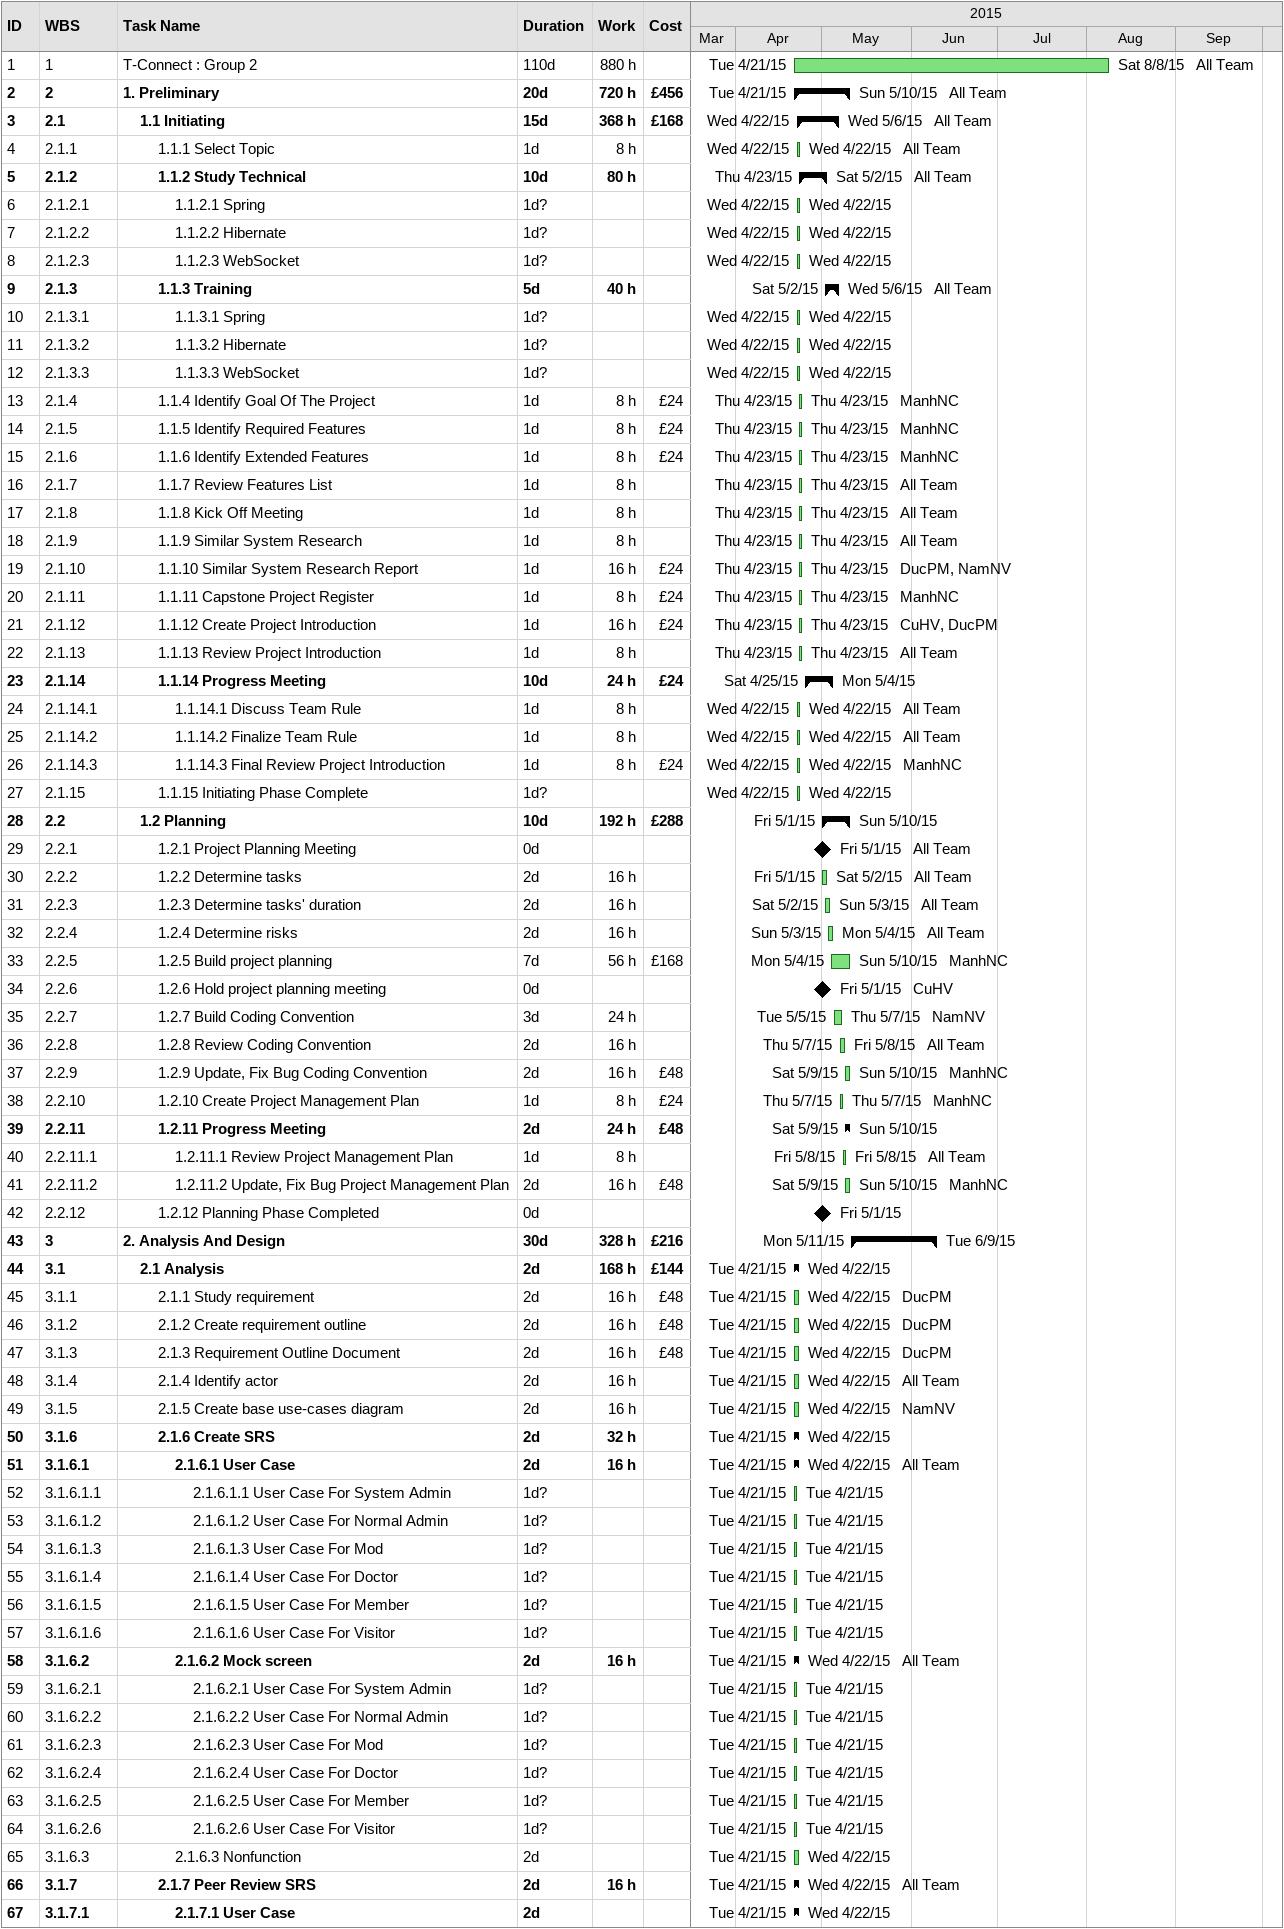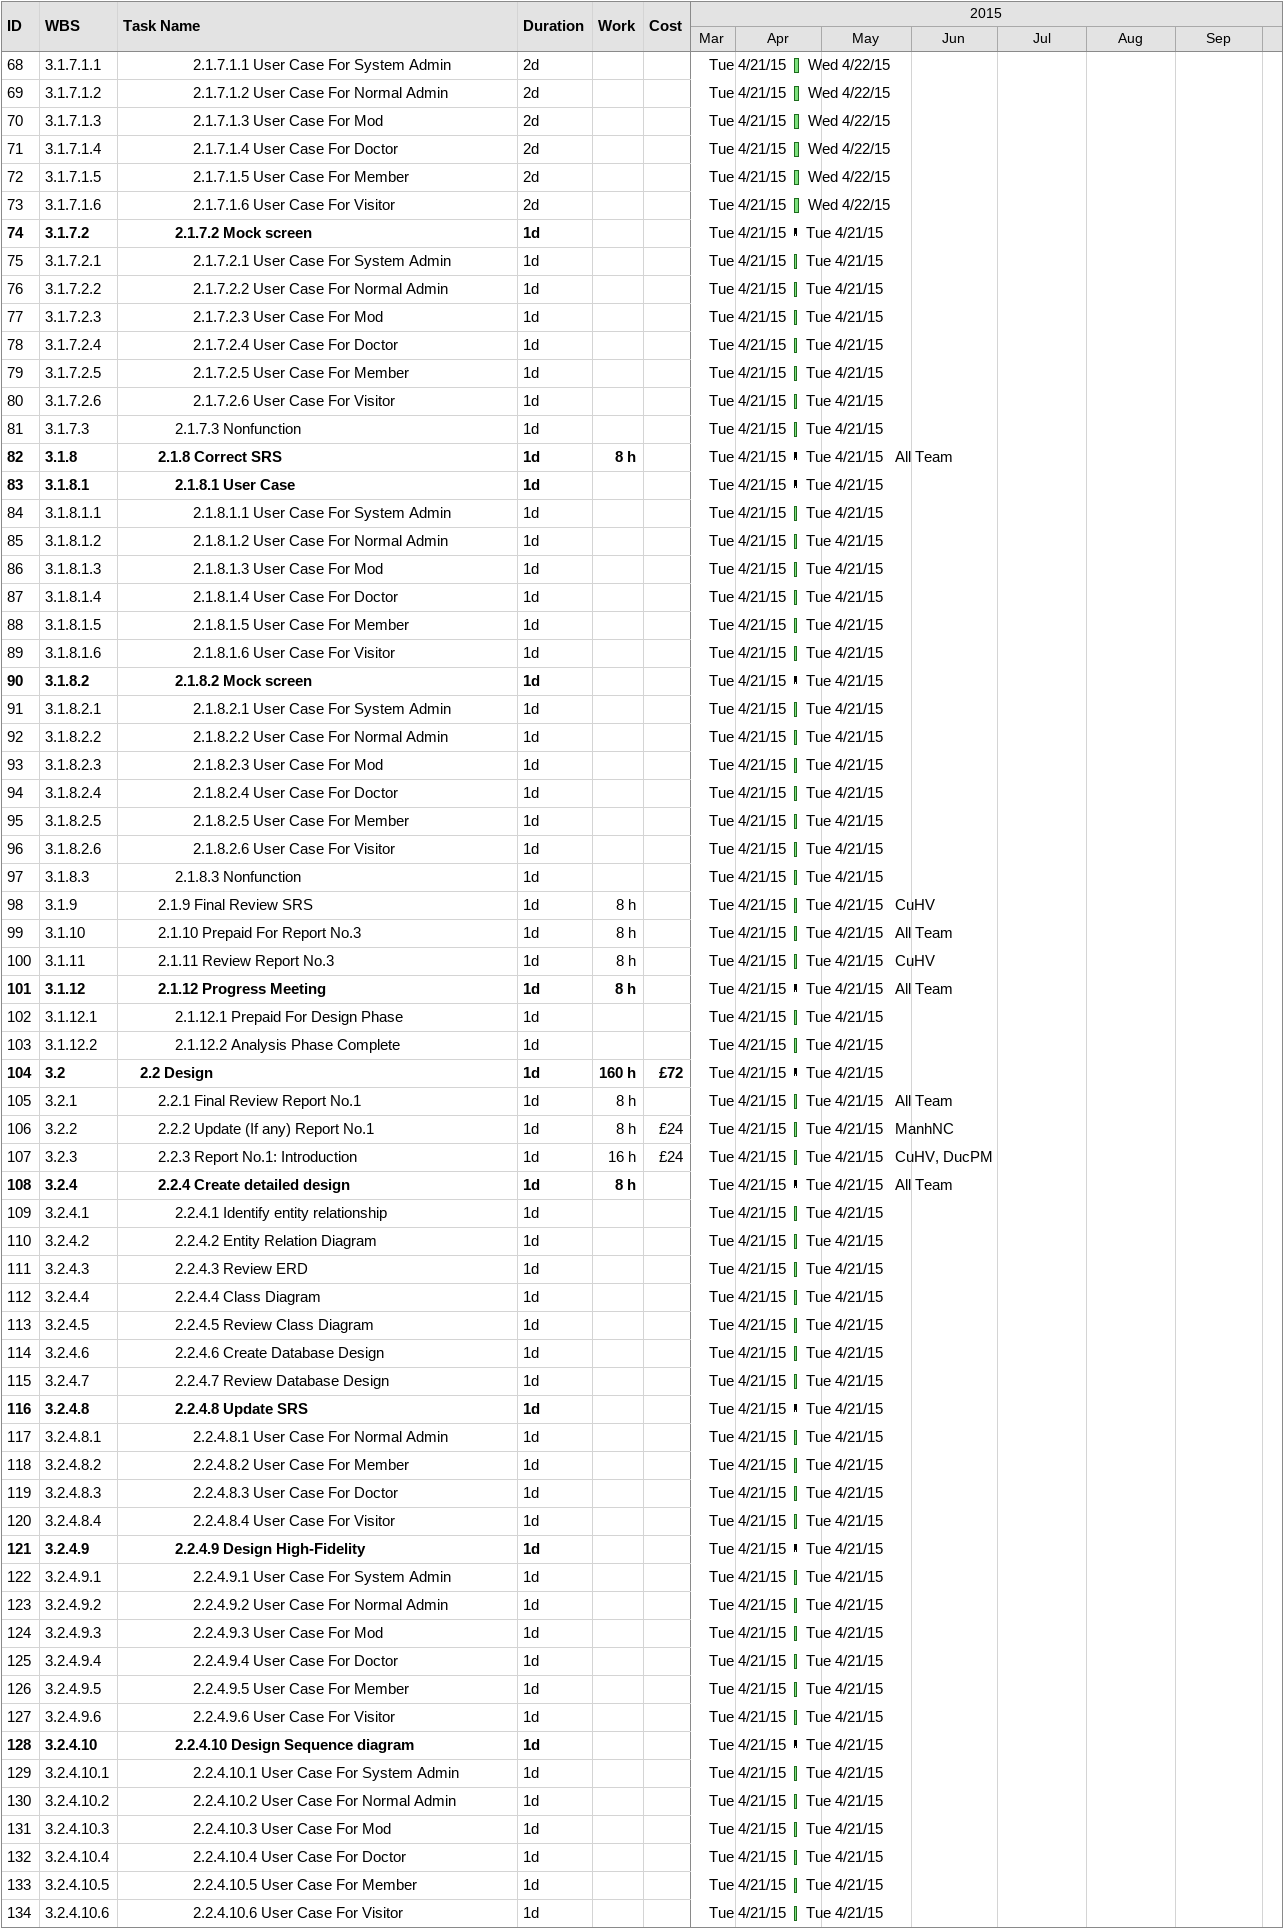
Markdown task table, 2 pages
| ID | WBS | Task | Duration | Start | Finish | Resources | Work (h) | Cost (£) |
|---|---|---|---|---|---|---|---|---|
| 1 | 1 | T-Connect : Group 2 | 110d | 2015-04-21 | 2015-08-08 | All Team | 880 |  |
| 2 | 2 | **1. Preliminary** | 20d | 2015-04-21 | 2015-05-10 | All Team | 720 | 456 |
| 3 | 2.1 | **1.1 Initiating** | 15d | 2015-04-22 | 2015-05-06 | All Team | 368 | 168 |
| 4 | 2.1.1 | 1.1.1 Select Topic | 1d | 2015-04-22 | 2015-04-22 | All Team | 8 |  |
| 5 | 2.1.2 | **1.1.2 Study Technical** | 10d | 2015-04-23 | 2015-05-02 | All Team | 80 |  |
| 6 | 2.1.2.1 | 1.1.2.1 Spring | 1d? | 2015-04-22 | 2015-04-22 |  |  |  |
| 7 | 2.1.2.2 | 1.1.2.2 Hibernate | 1d? | 2015-04-22 | 2015-04-22 |  |  |  |
| 8 | 2.1.2.3 | 1.1.2.3 WebSocket | 1d? | 2015-04-22 | 2015-04-22 |  |  |  |
| 9 | 2.1.3 | **1.1.3 Training** | 5d | 2015-05-02 | 2015-05-06 | All Team | 40 |  |
| 10 | 2.1.3.1 | 1.1.3.1 Spring | 1d? | 2015-04-22 | 2015-04-22 |  |  |  |
| 11 | 2.1.3.2 | 1.1.3.2 Hibernate | 1d? | 2015-04-22 | 2015-04-22 |  |  |  |
| 12 | 2.1.3.3 | 1.1.3.3 WebSocket | 1d? | 2015-04-22 | 2015-04-22 |  |  |  |
| 13 | 2.1.4 | 1.1.4 Identify Goal Of The Project | 1d | 2015-04-23 | 2015-04-23 | ManhNC | 8 | 24 |
| 14 | 2.1.5 | 1.1.5 Identify Required Features | 1d | 2015-04-23 | 2015-04-23 | ManhNC | 8 | 24 |
| 15 | 2.1.6 | 1.1.6 Identify Extended Features | 1d | 2015-04-23 | 2015-04-23 | ManhNC | 8 | 24 |
| 16 | 2.1.7 | 1.1.7 Review Features List | 1d | 2015-04-23 | 2015-04-23 | All Team | 8 |  |
| 17 | 2.1.8 | 1.1.8 Kick Off Meeting | 1d | 2015-04-23 | 2015-04-23 | All Team | 8 |  |
| 18 | 2.1.9 | 1.1.9 Similar System Research | 1d | 2015-04-23 | 2015-04-23 | All Team | 8 |  |
| 19 | 2.1.10 | 1.1.10 Similar System Research Report | 1d | 2015-04-23 | 2015-04-23 | DucPM, NamNV | 16 | 24 |
| 20 | 2.1.11 | 1.1.11 Capstone Project Register | 1d | 2015-04-23 | 2015-04-23 | ManhNC | 8 | 24 |
| 21 | 2.1.12 | 1.1.12 Create Project Introduction | 1d | 2015-04-23 | 2015-04-23 | CuHV, DucPM | 16 | 24 |
| 22 | 2.1.13 | 1.1.13 Review Project Introduction | 1d | 2015-04-23 | 2015-04-23 | All Team | 8 |  |
| 23 | 2.1.14 | **1.1.14 Progress Meeting** | 10d | 2015-04-25 | 2015-05-04 |  | 24 | 24 |
| 24 | 2.1.14.1 | 1.1.14.1 Discuss Team Rule | 1d | 2015-04-22 | 2015-04-22 | All Team | 8 |  |
| 25 | 2.1.14.2 | 1.1.14.2 Finalize Team Rule | 1d | 2015-04-22 | 2015-04-22 | All Team | 8 |  |
| 26 | 2.1.14.3 | 1.1.14.3 Final Review Project Introduction | 1d | 2015-04-22 | 2015-04-22 | ManhNC | 8 | 24 |
| 27 | 2.1.15 | 1.1.15 Initiating Phase Complete | 1d? | 2015-04-22 | 2015-04-22 |  |  |  |
| 28 | 2.2 | **1.2 Planning** | 10d | 2015-05-01 | 2015-05-10 |  | 192 | 288 |
| 29 | 2.2.1 | 1.2.1 Project Planning Meeting | 0d | 2015-05-01 | 2015-05-01 | All Team |  |  |
| 30 | 2.2.2 | 1.2.2 Determine tasks | 2d | 2015-05-01 | 2015-05-02 | All Team | 16 |  |
| 31 | 2.2.3 | 1.2.3 Determine tasks' duration | 2d | 2015-05-02 | 2015-05-03 | All Team | 16 |  |
| 32 | 2.2.4 | 1.2.4 Determine risks | 2d | 2015-05-03 | 2015-05-04 | All Team | 16 |  |
| 33 | 2.2.5 | 1.2.5 Build project planning | 7d | 2015-05-04 | 2015-05-10 | ManhNC | 56 | 168 |
| 34 | 2.2.6 | 1.2.6 Hold project planning meeting | 0d | 2015-05-01 | 2015-05-01 | CuHV |  |  |
| 35 | 2.2.7 | 1.2.7 Build Coding Convention | 3d | 2015-05-05 | 2015-05-07 | NamNV | 24 |  |
| 36 | 2.2.8 | 1.2.8 Review Coding Convention | 2d | 2015-05-07 | 2015-05-08 | All Team | 16 |  |
| 37 | 2.2.9 | 1.2.9 Update, Fix Bug Coding Convention | 2d | 2015-05-09 | 2015-05-10 | ManhNC | 16 | 48 |
| 38 | 2.2.10 | 1.2.10 Create Project Management Plan | 1d | 2015-05-07 | 2015-05-07 | ManhNC | 8 | 24 |
| 39 | 2.2.11 | **1.2.11 Progress Meeting** | 2d | 2015-05-09 | 2015-05-10 |  | 24 | 48 |
| 40 | 2.2.11.1 | 1.2.11.1 Review Project Management Plan | 1d | 2015-05-08 | 2015-05-08 | All Team | 8 |  |
| 41 | 2.2.11.2 | 1.2.11.2 Update, Fix Bug Project Management Plan | 2d | 2015-05-09 | 2015-05-10 | ManhNC | 16 | 48 |
| 42 | 2.2.12 | 1.2.12 Planning Phase Completed | 0d | 2015-05-01 | 2015-05-01 |  |  |  |
| 43 | 3 | **2. Analysis And Design** | 30d | 2015-05-11 | 2015-06-09 |  | 328 | 216 |
| 44 | 3.1 | **2.1 Analysis** | 2d | 2015-04-21 | 2015-04-22 |  | 168 | 144 |
| 45 | 3.1.1 | 2.1.1 Study requirement | 2d | 2015-04-21 | 2015-04-22 | DucPM | 16 | 48 |
| 46 | 3.1.2 | 2.1.2 Create requirement outline | 2d | 2015-04-21 | 2015-04-22 | DucPM | 16 | 48 |
| 47 | 3.1.3 | 2.1.3 Requirement Outline Document | 2d | 2015-04-21 | 2015-04-22 | DucPM | 16 | 48 |
| 48 | 3.1.4 | 2.1.4 Identify actor | 2d | 2015-04-21 | 2015-04-22 | All Team | 16 |  |
| 49 | 3.1.5 | 2.1.5 Create base use-cases diagram | 2d | 2015-04-21 | 2015-04-22 | NamNV | 16 |  |
| 50 | 3.1.6 | **2.1.6 Create SRS** | 2d | 2015-04-21 | 2015-04-22 |  | 32 |  |
| 51 | 3.1.6.1 | **2.1.6.1 User Case** | 2d | 2015-04-21 | 2015-04-22 | All Team | 16 |  |
| 52 | 3.1.6.1.1 | 2.1.6.1.1 User Case For System Admin | 1d? | 2015-04-21 | 2015-04-21 |  |  |  |
| 53 | 3.1.6.1.2 | 2.1.6.1.2 User Case For Normal Admin | 1d? | 2015-04-21 | 2015-04-21 |  |  |  |
| 54 | 3.1.6.1.3 | 2.1.6.1.3 User Case For Mod | 1d? | 2015-04-21 | 2015-04-21 |  |  |  |
| 55 | 3.1.6.1.4 | 2.1.6.1.4 User Case For Doctor | 1d? | 2015-04-21 | 2015-04-21 |  |  |  |
| 56 | 3.1.6.1.5 | 2.1.6.1.5 User Case For Member | 1d? | 2015-04-21 | 2015-04-21 |  |  |  |
| 57 | 3.1.6.1.6 | 2.1.6.1.6 User Case For Visitor | 1d? | 2015-04-21 | 2015-04-21 |  |  |  |
| 58 | 3.1.6.2 | **2.1.6.2 Mock screen** | 2d | 2015-04-21 | 2015-04-22 | All Team | 16 |  |
| 59 | 3.1.6.2.1 | 2.1.6.2.1 User Case For System Admin | 1d? | 2015-04-21 | 2015-04-21 |  |  |  |
| 60 | 3.1.6.2.2 | 2.1.6.2.2 User Case For Normal Admin | 1d? | 2015-04-21 | 2015-04-21 |  |  |  |
| 61 | 3.1.6.2.3 | 2.1.6.2.3 User Case For Mod | 1d? | 2015-04-21 | 2015-04-21 |  |  |  |
| 62 | 3.1.6.2.4 | 2.1.6.2.4 User Case For Doctor | 1d? | 2015-04-21 | 2015-04-21 |  |  |  |
| 63 | 3.1.6.2.5 | 2.1.6.2.5 User Case For Member | 1d? | 2015-04-21 | 2015-04-21 |  |  |  |
| 64 | 3.1.6.2.6 | 2.1.6.2.6 User Case For Visitor | 1d? | 2015-04-21 | 2015-04-21 |  |  |  |
| 65 | 3.1.6.3 | 2.1.6.3 Nonfunction | 2d | 2015-04-21 | 2015-04-22 |  |  |  |
| 66 | 3.1.7 | **2.1.7 Peer Review SRS** | 2d | 2015-04-21 | 2015-04-22 | All Team | 16 |  |
| 67 | 3.1.7.1 | **2.1.7.1 User Case** | 2d | 2015-04-21 | 2015-04-22 |  |  |  |
| 68 | 3.1.7.1.1 | 2.1.7.1.1 User Case For System Admin | 2d | 2015-04-21 | 2015-04-22 |  |  |  |
| 69 | 3.1.7.1.2 | 2.1.7.1.2 User Case For Normal Admin | 2d | 2015-04-21 | 2015-04-22 |  |  |  |
| 70 | 3.1.7.1.3 | 2.1.7.1.3 User Case For Mod | 2d | 2015-04-21 | 2015-04-22 |  |  |  |
| 71 | 3.1.7.1.4 | 2.1.7.1.4 User Case For Doctor | 2d | 2015-04-21 | 2015-04-22 |  |  |  |
| 72 | 3.1.7.1.5 | 2.1.7.1.5 User Case For Member | 2d | 2015-04-21 | 2015-04-22 |  |  |  |
| 73 | 3.1.7.1.6 | 2.1.7.1.6 User Case For Visitor | 2d | 2015-04-21 | 2015-04-22 |  |  |  |
| 74 | 3.1.7.2 | **2.1.7.2 Mock screen** | 1d | 2015-04-21 | 2015-04-21 |  |  |  |
| 75 | 3.1.7.2.1 | 2.1.7.2.1 User Case For System Admin | 1d | 2015-04-21 | 2015-04-21 |  |  |  |
| 76 | 3.1.7.2.2 | 2.1.7.2.2 User Case For Normal Admin | 1d | 2015-04-21 | 2015-04-21 |  |  |  |
| 77 | 3.1.7.2.3 | 2.1.7.2.3 User Case For Mod | 1d | 2015-04-21 | 2015-04-21 |  |  |  |
| 78 | 3.1.7.2.4 | 2.1.7.2.4 User Case For Doctor | 1d | 2015-04-21 | 2015-04-21 |  |  |  |
| 79 | 3.1.7.2.5 | 2.1.7.2.5 User Case For Member | 1d | 2015-04-21 | 2015-04-21 |  |  |  |
| 80 | 3.1.7.2.6 | 2.1.7.2.6 User Case For Visitor | 1d | 2015-04-21 | 2015-04-21 |  |  |  |
| 81 | 3.1.7.3 | 2.1.7.3 Nonfunction | 1d | 2015-04-21 | 2015-04-21 |  |  |  |
| 82 | 3.1.8 | **2.1.8 Correct SRS** | 1d | 2015-04-21 | 2015-04-21 | All Team | 8 |  |
| 83 | 3.1.8.1 | **2.1.8.1 User Case** | 1d | 2015-04-21 | 2015-04-21 |  |  |  |
| 84 | 3.1.8.1.1 | 2.1.8.1.1 User Case For System Admin | 1d | 2015-04-21 | 2015-04-21 |  |  |  |
| 85 | 3.1.8.1.2 | 2.1.8.1.2 User Case For Normal Admin | 1d | 2015-04-21 | 2015-04-21 |  |  |  |
| 86 | 3.1.8.1.3 | 2.1.8.1.3 User Case For Mod | 1d | 2015-04-21 | 2015-04-21 |  |  |  |
| 87 | 3.1.8.1.4 | 2.1.8.1.4 User Case For Doctor | 1d | 2015-04-21 | 2015-04-21 |  |  |  |
| 88 | 3.1.8.1.5 | 2.1.8.1.5 User Case For Member | 1d | 2015-04-21 | 2015-04-21 |  |  |  |
| 89 | 3.1.8.1.6 | 2.1.8.1.6 User Case For Visitor | 1d | 2015-04-21 | 2015-04-21 |  |  |  |
| 90 | 3.1.8.2 | **2.1.8.2 Mock screen** | 1d | 2015-04-21 | 2015-04-21 |  |  |  |
| 91 | 3.1.8.2.1 | 2.1.8.2.1 User Case For System Admin | 1d | 2015-04-21 | 2015-04-21 |  |  |  |
| 92 | 3.1.8.2.2 | 2.1.8.2.2 User Case For Normal Admin | 1d | 2015-04-21 | 2015-04-21 |  |  |  |
| 93 | 3.1.8.2.3 | 2.1.8.2.3 User Case For Mod | 1d | 2015-04-21 | 2015-04-21 |  |  |  |
| 94 | 3.1.8.2.4 | 2.1.8.2.4 User Case For Doctor | 1d | 2015-04-21 | 2015-04-21 |  |  |  |
| 95 | 3.1.8.2.5 | 2.1.8.2.5 User Case For Member | 1d | 2015-04-21 | 2015-04-21 |  |  |  |
| 96 | 3.1.8.2.6 | 2.1.8.2.6 User Case For Visitor | 1d | 2015-04-21 | 2015-04-21 |  |  |  |
| 97 | 3.1.8.3 | 2.1.8.3 Nonfunction | 1d | 2015-04-21 | 2015-04-21 |  |  |  |
| 98 | 3.1.9 | 2.1.9 Final Review SRS | 1d | 2015-04-21 | 2015-04-21 | CuHV | 8 |  |
| 99 | 3.1.10 | 2.1.10 Prepaid For Report No.3 | 1d | 2015-04-21 | 2015-04-21 | All Team | 8 |  |
| 100 | 3.1.11 | 2.1.11 Review Report No.3 | 1d | 2015-04-21 | 2015-04-21 | CuHV | 8 |  |
| 101 | 3.1.12 | **2.1.12 Progress Meeting** | 1d | 2015-04-21 | 2015-04-21 | All Team | 8 |  |
| 102 | 3.1.12.1 | 2.1.12.1 Prepaid For Design Phase | 1d | 2015-04-21 | 2015-04-21 |  |  |  |
| 103 | 3.1.12.2 | 2.1.12.2 Analysis Phase Complete | 1d | 2015-04-21 | 2015-04-21 |  |  |  |
| 104 | 3.2 | **2.2 Design** | 1d | 2015-04-21 | 2015-04-21 |  | 160 | 72 |
| 105 | 3.2.1 | 2.2.1 Final Review Report No.1 | 1d | 2015-04-21 | 2015-04-21 | All Team | 8 |  |
| 106 | 3.2.2 | 2.2.2 Update (If any) Report No.1 | 1d | 2015-04-21 | 2015-04-21 | ManhNC | 8 | 24 |
| 107 | 3.2.3 | 2.2.3 Report No.1: Introduction | 1d | 2015-04-21 | 2015-04-21 | CuHV, DucPM | 16 | 24 |
| 108 | 3.2.4 | **2.2.4 Create detailed design** | 1d | 2015-04-21 | 2015-04-21 | All Team | 8 |  |
| 109 | 3.2.4.1 | 2.2.4.1 Identify entity relationship | 1d | 2015-04-21 | 2015-04-21 |  |  |  |
| 110 | 3.2.4.2 | 2.2.4.2 Entity Relation Diagram | 1d | 2015-04-21 | 2015-04-21 |  |  |  |
| 111 | 3.2.4.3 | 2.2.4.3 Review ERD | 1d | 2015-04-21 | 2015-04-21 |  |  |  |
| 112 | 3.2.4.4 | 2.2.4.4 Class Diagram | 1d | 2015-04-21 | 2015-04-21 |  |  |  |
| 113 | 3.2.4.5 | 2.2.4.5 Review Class Diagram | 1d | 2015-04-21 | 2015-04-21 |  |  |  |
| 114 | 3.2.4.6 | 2.2.4.6 Create Database Design | 1d | 2015-04-21 | 2015-04-21 |  |  |  |
| 115 | 3.2.4.7 | 2.2.4.7 Review Database Design | 1d | 2015-04-21 | 2015-04-21 |  |  |  |
| 116 | 3.2.4.8 | **2.2.4.8 Update SRS** | 1d | 2015-04-21 | 2015-04-21 |  |  |  |
| 117 | 3.2.4.8.1 | 2.2.4.8.1 User Case For Normal Admin | 1d | 2015-04-21 | 2015-04-21 |  |  |  |
| 118 | 3.2.4.8.2 | 2.2.4.8.2 User Case For Member | 1d | 2015-04-21 | 2015-04-21 |  |  |  |
| 119 | 3.2.4.8.3 | 2.2.4.8.3 User Case For Doctor | 1d | 2015-04-21 | 2015-04-21 |  |  |  |
| 120 | 3.2.4.8.4 | 2.2.4.8.4 User Case For Visitor | 1d | 2015-04-21 | 2015-04-21 |  |  |  |
| 121 | 3.2.4.9 | **2.2.4.9 Design High-Fidelity** | 1d | 2015-04-21 | 2015-04-21 |  |  |  |
| 122 | 3.2.4.9.1 | 2.2.4.9.1 User Case For System Admin | 1d | 2015-04-21 | 2015-04-21 |  |  |  |
| 123 | 3.2.4.9.2 | 2.2.4.9.2 User Case For Normal Admin | 1d | 2015-04-21 | 2015-04-21 |  |  |  |
| 124 | 3.2.4.9.3 | 2.2.4.9.3 User Case For Mod | 1d | 2015-04-21 | 2015-04-21 |  |  |  |
| 125 | 3.2.4.9.4 | 2.2.4.9.4 User Case For Doctor | 1d | 2015-04-21 | 2015-04-21 |  |  |  |
| 126 | 3.2.4.9.5 | 2.2.4.9.5 User Case For Member | 1d | 2015-04-21 | 2015-04-21 |  |  |  |
| 127 | 3.2.4.9.6 | 2.2.4.9.6 User Case For Visitor | 1d | 2015-04-21 | 2015-04-21 |  |  |  |
| 128 | 3.2.4.10 | **2.2.4.10 Design Sequence diagram** | 1d | 2015-04-21 | 2015-04-21 |  |  |  |
| 129 | 3.2.4.10.1 | 2.2.4.10.1 User Case For System Admin | 1d | 2015-04-21 | 2015-04-21 |  |  |  |
| 130 | 3.2.4.10.2 | 2.2.4.10.2 User Case For Normal Admin | 1d | 2015-04-21 | 2015-04-21 |  |  |  |
| 131 | 3.2.4.10.3 | 2.2.4.10.3 User Case For Mod | 1d | 2015-04-21 | 2015-04-21 |  |  |  |
| 132 | 3.2.4.10.4 | 2.2.4.10.4 User Case For Doctor | 1d | 2015-04-21 | 2015-04-21 |  |  |  |
| 133 | 3.2.4.10.5 | 2.2.4.10.5 User Case For Member | 1d | 2015-04-21 | 2015-04-21 |  |  |  |
| 134 | 3.2.4.10.6 | 2.2.4.10.6 User Case For Visitor | 1d | 2015-04-21 | 2015-04-21 |  |  |  |
